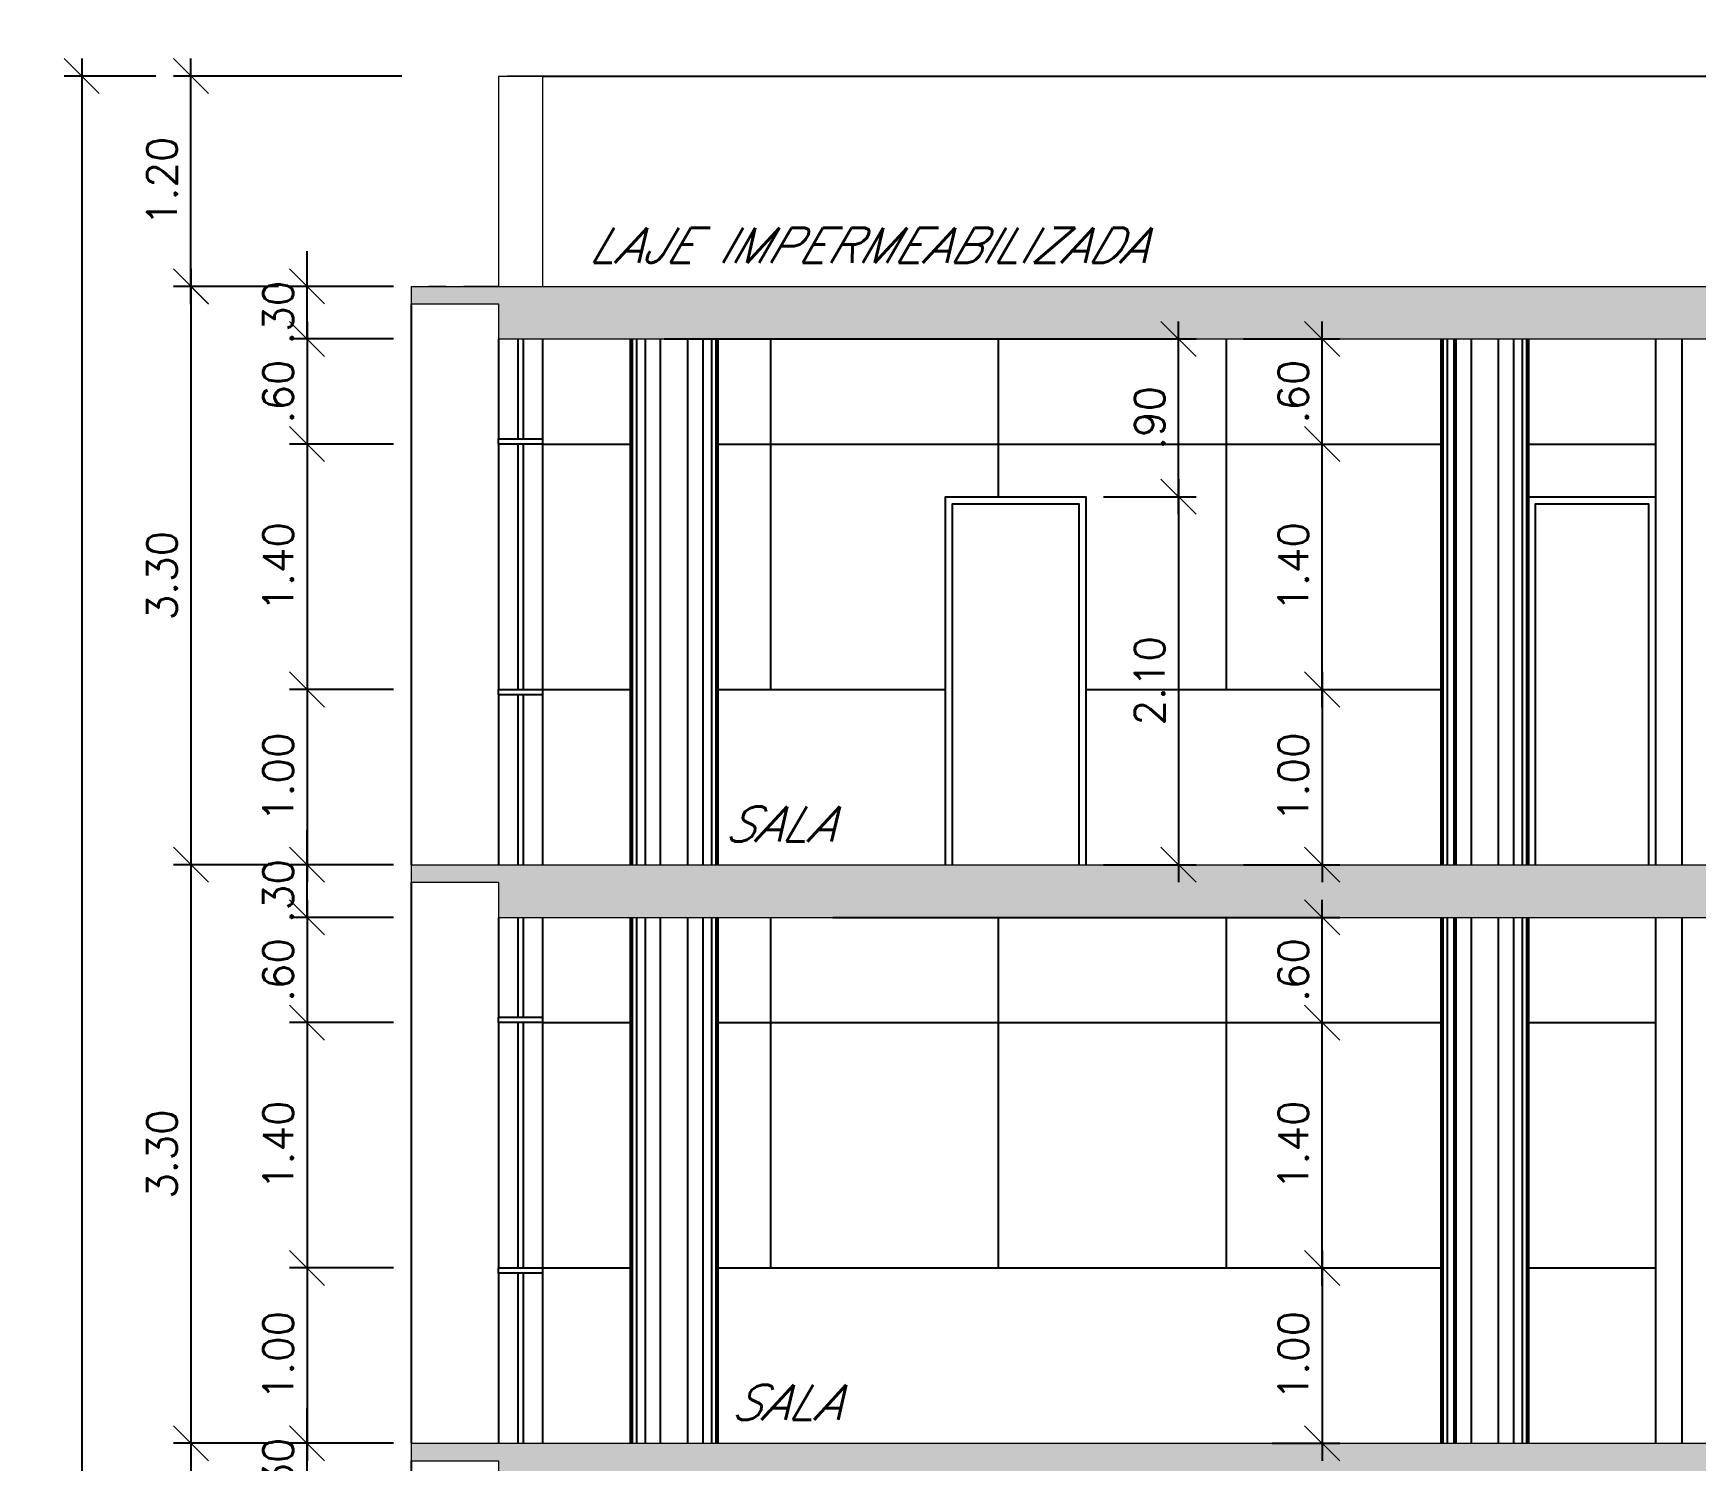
# Model space of a CAD drawing. Header units: millimetres. Extents: x 521 to 1055, y 261 to 520.
# Drawn here: x 857.5 to 866.98, y 480.86 to 489 of the extents above; entities that cross this region are included whole.
import ezdxf

# ---------------------------------------------------------------- set-up
doc = ezdxf.new("R2010")
doc.units = ezdxf.units.MM
doc.linetypes.add('CONTINU', pattern=[0])
doc.linetypes.add('DASHDOT', pattern=[1, 0.5, -0.25, 0, -0.25])
doc.layers.add('0.1', color=8, linetype='Continuous', lineweight=13)
doc.styles.add('ROMANS', font='romans')
doc.styles.get("Standard").update_dxf_attribs({"font": 'romans.shx'})
doc.dimstyles.new('Fares Eng - 50', dxfattribs={"dimscale": 2, "dimtxt": 0.085, "dimasz": 0.1, "dimexe": 0.05, "dimexo": 0.05, "dimgap": 0.04, "dimtad": 1, "dimzin": 4, "dimdsep": 46, "dimtxsty": 'ROMANS', "dimblk1": 'OBLIQUE', "dimblk2": 'OBLIQUE', "dimsah": 1, "dimcen": 0.05, "dimdle": 0.05, "dimclrd": 8, "dimclre": 8, "dimclrt": 8, "dimaunit": 1, "dimadec": 0, "dimazin": 0, "dimtfac": 1, "dimtix": 1, "dimtmove": 2, "dimatfit": 0, "dimldrblk": 'OPEN90', "dimfxl": 1, "dimtolj": 1, "dimtzin": 0, "dimarcsym": 0})
pattern_1 = [(50, (2.50527, -1.5628), (0.273277003, -0.02390863), [0.028575, -0.314325]), (355, (2.50527, -1.5628), (-0.05286424, 0.286584964), [0.02286, -0.25146]), (100.451, (2.52804, -1.56478), (0.22041375, 0.26267503), [0.024285, -0.267135]), (46.1842, (2.50527, -1.4866), (0.40661856, -0.06306349), [0.0428625, -0.4714875]), (96.6356, (2.53915, -1.49184), (0.35610635, 0.37113833), [0.0364275, -0.4007025]), (351.184, (2.50527, -1.4866), (0.3561069, 0.37113768), [0.03429, -0.37719]), (21, (2.54337, -1.50564), (0.22742232, -0.15339828), [0.028575, -0.314325]), (326, (2.54337, -1.50564), (0.09270304, 0.27628195), [0.02286, -0.25146]), (71.4514, (2.56232, -1.51842), (0.320124736, 0.12288429), [0.024285, -0.267135]), (37.5, (2.50527, -1.56279), (0.004632905, 0.126832558), [0, -0.248412, 0, -0.25527, 0, -0.2524125]), (7.5, (2.50527, -1.56279), (0.100229494, 0.150270862), [0, -0.145542, 0, -0.242697, 0, -0.0962025]), (327.5, (2.4203, -1.56279), (0.203385893, -0.008593116), [0, -0.09525, 0, -0.29718, 0, -0.394335]), (317.5, (2.3822, -1.56279), (0.222193772, 0.038139737), [0, -0.123825, 0, -0.197358, 0, -0.280035])]

# ---------------------------------------------------------------- blocks, each defined once
blk = doc.blocks.new('_OBLIQUE')
at = {"color": 0, "linetype": 'ByBlock'}
blk.add_line((-0.5, -0.5), (0.5, 0.5), dxfattribs=at)
blk = doc.blocks.new('*D1903')
at = {"layer": '0.1', "color": 8, "linetype": 'CONTINU', "lineweight": -2, "transparency": 16777216}
for p, q in [((859.0596, 480.9565), (859.0596, 481.1565)), ((859.5523, 480.9565), (858.9596, 480.9565)), ((859.0596, 480.6565), (859.0596, 480.9565)), ((859.5523, 480.6565), (858.9596, 480.6565)), ((859.0596, 480.6565), (859.0596, 480.4565))]:
    blk.add_line(p, q, dxfattribs=at)
at = {"layer": 'DEFPOINTS', "color": 0, "linetype": 'CONTINU', "lineweight": -2, "transparency": 16777216}
for p in [(859.0596, 480.9565), (859.6523, 480.9565), (859.6523, 480.6565)]:
    blk.add_point(p, dxfattribs=at)
at = {"layer": '0.1', "color": 8, "linetype": 'CONTINU', "lineweight": -2, "transparency": 16777216, "xscale": 0.2, "yscale": 0.2, "zscale": 0.2}
for p, rotation in [((859.0596, 480.9565), 270), ((859.0596, 480.6565), 90)]:
    blk.add_blockref('_OBLIQUE', p, dxfattribs=dict(at, rotation=rotation))
at = {"layer": '0.1', "color": 8, "linetype": 'CONTINU', "lineweight": -2, "transparency": 16777216, "insert": (858.8946, 480.8065), "char_height": 0.17, "attachment_point": 5, "rotation": 90, "style": 'ROMANS'}
blk.add_mtext('\\A1;.30', dxfattribs=at)
blk = doc.blocks.new('_Open90')
at = {"color": 0, "linetype": 'ByBlock', "lineweight": -2}
for p, q in [((-0.5, 0.5), (0, 0)), ((0, 0), (-1, 0)), ((0, 0), (-0.5, -0.5))]:
    blk.add_line(p, q, dxfattribs=at)
blk = doc.blocks.new('*D1904')
at = {"layer": '0.1', "color": 8, "linetype": 'CONTINU', "lineweight": -2, "transparency": 16777216}
for p, q in [((859.0596, 484.0565), (859.0596, 483.2565)), ((859.5523, 483.9565), (858.9596, 483.9565)), ((859.5523, 483.3565), (858.9596, 483.3565))]:
    blk.add_line(p, q, dxfattribs=at)
at = {"layer": 'DEFPOINTS', "color": 0, "linetype": 'CONTINU', "lineweight": -2, "transparency": 16777216}
for p in [(859.6523, 483.9565), (859.0596, 483.3565), (859.6523, 483.3565)]:
    blk.add_point(p, dxfattribs=at)
at = {"layer": '0.1', "color": 8, "linetype": 'CONTINU', "lineweight": -2, "transparency": 16777216, "xscale": 0.2, "yscale": 0.2, "zscale": 0.2}
for p, rotation in [((859.0596, 483.9565), 90), ((859.0596, 483.3565), 270)]:
    blk.add_blockref('_OBLIQUE', p, dxfattribs=dict(at, rotation=rotation))
at = {"layer": '0.1', "color": 8, "linetype": 'CONTINU', "lineweight": -2, "transparency": 16777216, "insert": (858.8946, 483.6565), "char_height": 0.17, "attachment_point": 5, "rotation": 90, "style": 'ROMANS'}
blk.add_mtext('\\A1;.60', dxfattribs=at)
blk = doc.blocks.new('*D1905')
at = {"layer": '0.1', "color": 8, "linetype": 'CONTINU', "lineweight": -2, "transparency": 16777216}
for p, q in [((859.0596, 483.4565), (859.0596, 481.8565)), ((859.5523, 483.3565), (858.9596, 483.3565)), ((859.5523, 481.9565), (858.9596, 481.9565))]:
    blk.add_line(p, q, dxfattribs=at)
at = {"layer": 'DEFPOINTS', "color": 0, "linetype": 'CONTINU', "lineweight": -2, "transparency": 16777216}
for p in [(859.6523, 483.3565), (859.0596, 481.9565), (859.6523, 481.9565)]:
    blk.add_point(p, dxfattribs=at)
at = {"layer": '0.1', "color": 8, "linetype": 'CONTINU', "lineweight": -2, "transparency": 16777216, "xscale": 0.2, "yscale": 0.2, "zscale": 0.2}
for p, rotation in [((859.0596, 483.3565), 90), ((859.0596, 481.9565), 270)]:
    blk.add_blockref('_OBLIQUE', p, dxfattribs=dict(at, rotation=rotation))
at = {"layer": '0.1', "color": 8, "linetype": 'CONTINU', "lineweight": -2, "transparency": 16777216, "insert": (858.8946, 482.6565), "char_height": 0.17, "attachment_point": 5, "rotation": 90, "style": 'ROMANS'}
blk.add_mtext('\\A1;1.40', dxfattribs=at)
blk = doc.blocks.new('*D1906')
at = {"layer": '0.1', "color": 8, "linetype": 'CONTINU', "lineweight": -2, "transparency": 16777216}
for p, q in [((859.0596, 482.0565), (859.0596, 480.8565)), ((859.5523, 481.9565), (858.9596, 481.9565)), ((859.5523, 480.9565), (858.9596, 480.9565))]:
    blk.add_line(p, q, dxfattribs=at)
at = {"layer": 'DEFPOINTS', "color": 0, "linetype": 'CONTINU', "lineweight": -2, "transparency": 16777216}
for p in [(859.6523, 481.9565), (859.0596, 480.9565), (859.6523, 480.9565)]:
    blk.add_point(p, dxfattribs=at)
at = {"layer": '0.1', "color": 8, "linetype": 'CONTINU', "lineweight": -2, "transparency": 16777216, "xscale": 0.2, "yscale": 0.2, "zscale": 0.2}
for p, rotation in [((859.0596, 481.9565), 90), ((859.0596, 480.9565), 270)]:
    blk.add_blockref('_OBLIQUE', p, dxfattribs=dict(at, rotation=rotation))
at = {"layer": '0.1', "color": 8, "linetype": 'CONTINU', "lineweight": -2, "transparency": 16777216, "insert": (858.8946, 481.4565), "char_height": 0.17, "attachment_point": 5, "rotation": 90, "style": 'ROMANS'}
blk.add_mtext('\\A1;1.00', dxfattribs=at)
blk = doc.blocks.new('*D1907')
at = {"layer": '0.1', "color": 8, "linetype": 'CONTINU', "lineweight": -2, "transparency": 16777216}
for p, q in [((859.0596, 484.2565), (859.0596, 484.4565)), ((859.5523, 484.2565), (858.9596, 484.2565)), ((859.0596, 483.9565), (859.0596, 484.2565)), ((859.5523, 483.9565), (858.9596, 483.9565)), ((859.0596, 483.9565), (859.0596, 483.7565))]:
    blk.add_line(p, q, dxfattribs=at)
at = {"layer": 'DEFPOINTS', "color": 0, "linetype": 'CONTINU', "lineweight": -2, "transparency": 16777216}
for p in [(859.0596, 484.2565), (859.6523, 484.2565), (859.6523, 483.9565)]:
    blk.add_point(p, dxfattribs=at)
at = {"layer": '0.1', "color": 8, "linetype": 'CONTINU', "lineweight": -2, "transparency": 16777216, "xscale": 0.2, "yscale": 0.2, "zscale": 0.2}
for p, rotation in [((859.0596, 484.2565), 270), ((859.0596, 483.9565), 90)]:
    blk.add_blockref('_OBLIQUE', p, dxfattribs=dict(at, rotation=rotation))
at = {"layer": '0.1', "color": 8, "linetype": 'CONTINU', "lineweight": -2, "transparency": 16777216, "insert": (858.8946, 484.1065), "char_height": 0.17, "attachment_point": 5, "rotation": 90, "style": 'ROMANS'}
blk.add_mtext('\\A1;.30', dxfattribs=at)
blk = doc.blocks.new('*D1908')
at = {"layer": '0.1', "color": 8, "linetype": 'CONTINU', "lineweight": -2, "transparency": 16777216}
for p, q in [((859.0596, 487.3565), (859.0596, 486.5565)), ((859.5523, 487.2565), (858.9596, 487.2565)), ((859.5523, 486.6565), (858.9596, 486.6565))]:
    blk.add_line(p, q, dxfattribs=at)
at = {"layer": 'DEFPOINTS', "color": 0, "linetype": 'CONTINU', "lineweight": -2, "transparency": 16777216}
for p in [(859.6523, 487.2565), (859.0596, 486.6565), (859.6523, 486.6565)]:
    blk.add_point(p, dxfattribs=at)
at = {"layer": '0.1', "color": 8, "linetype": 'CONTINU', "lineweight": -2, "transparency": 16777216, "xscale": 0.2, "yscale": 0.2, "zscale": 0.2}
for p, rotation in [((859.0596, 487.2565), 90), ((859.0596, 486.6565), 270)]:
    blk.add_blockref('_OBLIQUE', p, dxfattribs=dict(at, rotation=rotation))
at = {"layer": '0.1', "color": 8, "linetype": 'CONTINU', "lineweight": -2, "transparency": 16777216, "insert": (858.8946, 486.9565), "char_height": 0.17, "attachment_point": 5, "rotation": 90, "style": 'ROMANS'}
blk.add_mtext('\\A1;.60', dxfattribs=at)
blk = doc.blocks.new('*D1909')
at = {"layer": '0.1', "color": 8, "linetype": 'CONTINU', "lineweight": -2, "transparency": 16777216}
for p, q in [((859.0596, 486.7565), (859.0596, 485.1565)), ((859.5523, 486.6565), (858.9596, 486.6565)), ((859.5523, 485.2565), (858.9596, 485.2565))]:
    blk.add_line(p, q, dxfattribs=at)
at = {"layer": 'DEFPOINTS', "color": 0, "linetype": 'CONTINU', "lineweight": -2, "transparency": 16777216}
for p in [(859.6523, 486.6565), (859.0596, 485.2565), (859.6523, 485.2565)]:
    blk.add_point(p, dxfattribs=at)
at = {"layer": '0.1', "color": 8, "linetype": 'CONTINU', "lineweight": -2, "transparency": 16777216, "xscale": 0.2, "yscale": 0.2, "zscale": 0.2}
for p, rotation in [((859.0596, 486.6565), 90), ((859.0596, 485.2565), 270)]:
    blk.add_blockref('_OBLIQUE', p, dxfattribs=dict(at, rotation=rotation))
at = {"layer": '0.1', "color": 8, "linetype": 'CONTINU', "lineweight": -2, "transparency": 16777216, "insert": (858.8946, 485.9565), "char_height": 0.17, "attachment_point": 5, "rotation": 90, "style": 'ROMANS'}
blk.add_mtext('\\A1;1.40', dxfattribs=at)
blk = doc.blocks.new('*D1910')
at = {"layer": '0.1', "color": 8, "linetype": 'CONTINU', "lineweight": -2, "transparency": 16777216}
for p, q in [((859.0596, 485.3565), (859.0596, 484.1565)), ((859.5523, 485.2565), (858.9596, 485.2565)), ((859.5523, 484.2565), (858.9596, 484.2565))]:
    blk.add_line(p, q, dxfattribs=at)
at = {"layer": 'DEFPOINTS', "color": 0, "linetype": 'CONTINU', "lineweight": -2, "transparency": 16777216}
for p in [(859.6523, 485.2565), (859.0596, 484.2565), (859.6523, 484.2565)]:
    blk.add_point(p, dxfattribs=at)
at = {"layer": '0.1', "color": 8, "linetype": 'CONTINU', "lineweight": -2, "transparency": 16777216, "xscale": 0.2, "yscale": 0.2, "zscale": 0.2}
for p, rotation in [((859.0596, 485.2565), 90), ((859.0596, 484.2565), 270)]:
    blk.add_blockref('_OBLIQUE', p, dxfattribs=dict(at, rotation=rotation))
at = {"layer": '0.1', "color": 8, "linetype": 'CONTINU', "lineweight": -2, "transparency": 16777216, "insert": (858.8946, 484.7565), "char_height": 0.17, "attachment_point": 5, "rotation": 90, "style": 'ROMANS'}
blk.add_mtext('\\A1;1.00', dxfattribs=at)
blk = doc.blocks.new('*D1911')
at = {"layer": '0.1', "color": 8, "linetype": 'CONTINU', "lineweight": -2, "transparency": 16777216}
for p, q in [((859.0596, 487.5565), (859.0596, 487.7565)), ((859.5523, 487.5565), (858.9596, 487.5565)), ((859.0596, 487.2565), (859.0596, 487.5565)), ((859.5523, 487.2565), (858.9596, 487.2565)), ((859.0596, 487.2565), (859.0596, 487.0565))]:
    blk.add_line(p, q, dxfattribs=at)
at = {"layer": 'DEFPOINTS', "color": 0, "linetype": 'CONTINU', "lineweight": -2, "transparency": 16777216}
for p in [(859.0596, 487.5565), (859.6523, 487.5565), (859.6523, 487.2565)]:
    blk.add_point(p, dxfattribs=at)
at = {"layer": '0.1', "color": 8, "linetype": 'CONTINU', "lineweight": -2, "transparency": 16777216, "xscale": 0.2, "yscale": 0.2, "zscale": 0.2}
for p, rotation in [((859.0596, 487.5565), 270), ((859.0596, 487.2565), 90)]:
    blk.add_blockref('_OBLIQUE', p, dxfattribs=dict(at, rotation=rotation))
at = {"layer": '0.1', "color": 8, "linetype": 'CONTINU', "lineweight": -2, "transparency": 16777216, "insert": (858.8946, 487.4065), "char_height": 0.17, "attachment_point": 5, "rotation": 90, "style": 'ROMANS'}
blk.add_mtext('\\A1;.30', dxfattribs=at)
blk = doc.blocks.new('*D1912')
at = {"layer": '0.1', "color": 8, "linetype": 'CONTINU', "lineweight": -2, "transparency": 16777216}
for p, q in [((858.3967, 487.4557), (858.3967, 488.8565)), ((859.5996, 488.7565), (858.2967, 488.7565)), ((858.897, 487.5557), (858.2967, 487.5557))]:
    blk.add_line(p, q, dxfattribs=at)
at = {"layer": 'DEFPOINTS', "color": 0, "linetype": 'CONTINU', "lineweight": -2, "transparency": 16777216}
for p in [(858.3967, 488.7565), (859.6996, 488.7565), (858.997, 487.5557)]:
    blk.add_point(p, dxfattribs=at)
at = {"layer": '0.1', "color": 8, "linetype": 'CONTINU', "lineweight": -2, "transparency": 16777216, "xscale": 0.2, "yscale": 0.2, "zscale": 0.2}
for p, rotation in [((858.3967, 488.7565), 90), ((858.3967, 487.5557), 270)]:
    blk.add_blockref('_OBLIQUE', p, dxfattribs=dict(at, rotation=rotation))
at = {"layer": '0.1', "color": 8, "linetype": 'CONTINU', "lineweight": -2, "transparency": 16777216, "insert": (858.2317, 488.1561), "char_height": 0.17, "attachment_point": 5, "rotation": 90, "style": 'ROMANS'}
blk.add_mtext('\\A1;1.20', dxfattribs=at)
blk = doc.blocks.new('*D1918')
at = {"layer": '0.1', "color": 8, "linetype": 'CONTINU', "lineweight": -2, "transparency": 16777216}
for p, q in [((858.3967, 481.0565), (858.3967, 477.5565)), ((858.8596, 480.9565), (858.2967, 480.9565)), ((858.8596, 477.6565), (858.2967, 477.6565))]:
    blk.add_line(p, q, dxfattribs=at)
at = {"layer": 'DEFPOINTS', "color": 0, "linetype": 'CONTINU', "lineweight": -2, "transparency": 16777216}
for p in [(858.9596, 480.9565), (858.3967, 477.6565), (858.9596, 477.6565)]:
    blk.add_point(p, dxfattribs=at)
at = {"layer": '0.1', "color": 8, "linetype": 'CONTINU', "lineweight": -2, "transparency": 16777216, "xscale": 0.2, "yscale": 0.2, "zscale": 0.2}
for p, rotation in [((858.3967, 480.9565), 90), ((858.3967, 477.6565), 270)]:
    blk.add_blockref('_OBLIQUE', p, dxfattribs=dict(at, rotation=rotation))
at = {"layer": '0.1', "color": 8, "linetype": 'CONTINU', "lineweight": -2, "transparency": 16777216, "insert": (858.2317, 479.3065), "char_height": 0.17, "attachment_point": 5, "rotation": 90, "style": 'ROMANS'}
blk.add_mtext('\\A1;3.30', dxfattribs=at)
blk = doc.blocks.new('*D1919')
at = {"layer": '0.1', "color": 8, "linetype": 'CONTINU', "lineweight": -2, "transparency": 16777216}
for p, q in [((858.3967, 484.3565), (858.3967, 480.8565)), ((858.8596, 484.2565), (858.2967, 484.2565)), ((858.8596, 480.9565), (858.2967, 480.9565))]:
    blk.add_line(p, q, dxfattribs=at)
at = {"layer": 'DEFPOINTS', "color": 0, "linetype": 'CONTINU', "lineweight": -2, "transparency": 16777216}
for p in [(858.9596, 484.2565), (858.3967, 480.9565), (858.9596, 480.9565)]:
    blk.add_point(p, dxfattribs=at)
at = {"layer": '0.1', "color": 8, "linetype": 'CONTINU', "lineweight": -2, "transparency": 16777216, "xscale": 0.2, "yscale": 0.2, "zscale": 0.2}
for p, rotation in [((858.3967, 484.2565), 90), ((858.3967, 480.9565), 270)]:
    blk.add_blockref('_OBLIQUE', p, dxfattribs=dict(at, rotation=rotation))
at = {"layer": '0.1', "color": 8, "linetype": 'CONTINU', "lineweight": -2, "transparency": 16777216, "insert": (858.2317, 482.6065), "char_height": 0.17, "attachment_point": 5, "rotation": 90, "style": 'ROMANS'}
blk.add_mtext('\\A1;3.30', dxfattribs=at)
blk = doc.blocks.new('*D1920')
at = {"layer": '0.1', "color": 8, "linetype": 'CONTINU', "lineweight": -2, "transparency": 16777216}
for p, q in [((858.3967, 487.6565), (858.3967, 484.1565)), ((858.8596, 487.5565), (858.2967, 487.5565)), ((858.8596, 484.2565), (858.2967, 484.2565))]:
    blk.add_line(p, q, dxfattribs=at)
at = {"layer": 'DEFPOINTS', "color": 0, "linetype": 'CONTINU', "lineweight": -2, "transparency": 16777216}
for p in [(858.9596, 487.5565), (858.3967, 484.2565), (858.9596, 484.2565)]:
    blk.add_point(p, dxfattribs=at)
at = {"layer": '0.1', "color": 8, "linetype": 'CONTINU', "lineweight": -2, "transparency": 16777216, "xscale": 0.2, "yscale": 0.2, "zscale": 0.2}
for p, rotation in [((858.3967, 487.5565), 90), ((858.3967, 484.2565), 270)]:
    blk.add_blockref('_OBLIQUE', p, dxfattribs=dict(at, rotation=rotation))
at = {"layer": '0.1', "color": 8, "linetype": 'CONTINU', "lineweight": -2, "transparency": 16777216, "insert": (858.2317, 485.9065), "char_height": 0.17, "attachment_point": 5, "rotation": 90, "style": 'ROMANS'}
blk.add_mtext('\\A1;3.30', dxfattribs=at)
blk = doc.blocks.new('*D1921')
at = {"layer": '0.1', "color": 8, "linetype": 'CONTINU', "lineweight": -2, "transparency": 16777216}
for p, q in [((857.7738, 488.8565), (857.7738, 461.0565)), ((858.1967, 488.7565), (857.6738, 488.7565)), ((858.1967, 461.1565), (857.6738, 461.1565))]:
    blk.add_line(p, q, dxfattribs=at)
at = {"layer": 'DEFPOINTS', "color": 0, "linetype": 'CONTINU', "lineweight": -2, "transparency": 16777216}
for p in [(858.2967, 488.7565), (857.7738, 461.1565), (858.2967, 461.1565)]:
    blk.add_point(p, dxfattribs=at)
at = {"layer": '0.1', "color": 8, "linetype": 'CONTINU', "lineweight": -2, "transparency": 16777216, "xscale": 0.2, "yscale": 0.2, "zscale": 0.2}
for p, rotation in [((857.7738, 488.7565), 90), ((857.7738, 461.1565), 270)]:
    blk.add_blockref('_OBLIQUE', p, dxfattribs=dict(at, rotation=rotation))
at = {"layer": '0.1', "color": 8, "linetype": 'CONTINU', "lineweight": -2, "transparency": 16777216, "insert": (857.6088, 474.9565), "char_height": 0.17, "attachment_point": 5, "rotation": 90, "style": 'ROMANS'}
blk.add_mtext('\\A1;27.60', dxfattribs=at)
blk = doc.blocks.new('*D1958')
at = {"layer": '0.1', "color": 8, "linetype": 'CONTINU', "lineweight": -2, "transparency": 16777216}
for p, q in [((864.8502, 482.0565), (864.8502, 480.8565)), ((864.5648, 481.9565), (864.9502, 481.9565)), ((864.5648, 480.9565), (864.9502, 480.9565))]:
    blk.add_line(p, q, dxfattribs=at)
at = {"layer": 'DEFPOINTS', "color": 0, "linetype": 'CONTINU', "lineweight": -2, "transparency": 16777216}
for p in [(864.4648, 481.9565), (864.4648, 480.9565), (864.8502, 480.9565)]:
    blk.add_point(p, dxfattribs=at)
at = {"layer": '0.1', "color": 8, "linetype": 'CONTINU', "lineweight": -2, "transparency": 16777216, "xscale": 0.2, "yscale": 0.2, "zscale": 0.2}
for p, rotation in [((864.8502, 481.9565), 90), ((864.8502, 480.9565), 270)]:
    blk.add_blockref('_OBLIQUE', p, dxfattribs=dict(at, rotation=rotation))
at = {"layer": '0.1', "color": 8, "linetype": 'CONTINU', "lineweight": -2, "transparency": 16777216, "insert": (864.6852, 481.4565), "char_height": 0.17, "attachment_point": 5, "rotation": 90, "style": 'ROMANS'}
blk.add_mtext('\\A1;1.00', dxfattribs=at)
blk = doc.blocks.new('*D1959')
at = {"layer": '0.1', "color": 8, "linetype": 'CONTINU', "lineweight": -2, "transparency": 16777216}
for p, q in [((864.8502, 481.8565), (864.8502, 483.4565)), ((862.0595, 483.3565), (864.9502, 483.3565)), ((864.5648, 481.9565), (864.9502, 481.9565))]:
    blk.add_line(p, q, dxfattribs=at)
at = {"layer": 'DEFPOINTS', "color": 0, "linetype": 'CONTINU', "lineweight": -2, "transparency": 16777216}
for p in [(861.9595, 483.3565), (864.8502, 483.3565), (864.4648, 481.9565)]:
    blk.add_point(p, dxfattribs=at)
at = {"layer": '0.1', "color": 8, "linetype": 'CONTINU', "lineweight": -2, "transparency": 16777216, "xscale": 0.2, "yscale": 0.2, "zscale": 0.2}
for p, rotation in [((864.8502, 483.3565), 90), ((864.8502, 481.9565), 270)]:
    blk.add_blockref('_OBLIQUE', p, dxfattribs=dict(at, rotation=rotation))
at = {"layer": '0.1', "color": 8, "linetype": 'CONTINU', "lineweight": -2, "transparency": 16777216, "insert": (864.6852, 482.6565), "char_height": 0.17, "attachment_point": 5, "rotation": 90, "style": 'ROMANS'}
blk.add_mtext('\\A1;1.40', dxfattribs=at)
blk = doc.blocks.new('*D1960')
at = {"layer": '0.1', "color": 8, "linetype": 'CONTINU', "lineweight": -2, "transparency": 16777216}
for p, q in [((864.8502, 483.2565), (864.8502, 484.0565)), ((862.0595, 483.9565), (864.9502, 483.9565)), ((864.5648, 483.3565), (864.9502, 483.3565))]:
    blk.add_line(p, q, dxfattribs=at)
at = {"layer": 'DEFPOINTS', "color": 0, "linetype": 'CONTINU', "lineweight": -2, "transparency": 16777216}
for p in [(861.9595, 483.9565), (864.8502, 483.9565), (864.4648, 483.3565)]:
    blk.add_point(p, dxfattribs=at)
at = {"layer": '0.1', "color": 8, "linetype": 'CONTINU', "lineweight": -2, "transparency": 16777216, "xscale": 0.2, "yscale": 0.2, "zscale": 0.2}
for p, rotation in [((864.8502, 483.9565), 90), ((864.8502, 483.3565), 270)]:
    blk.add_blockref('_OBLIQUE', p, dxfattribs=dict(at, rotation=rotation))
at = {"layer": '0.1', "color": 8, "linetype": 'CONTINU', "lineweight": -2, "transparency": 16777216, "insert": (864.6852, 483.6565), "char_height": 0.17, "attachment_point": 5, "rotation": 90, "style": 'ROMANS'}
blk.add_mtext('\\A1;.60', dxfattribs=at)
blk = doc.blocks.new('*D1961')
at = {"layer": '0.1', "color": 8, "linetype": 'CONTINU', "lineweight": -2, "transparency": 16777216}
for p, q in [((864.0307, 486.4565), (864.0307, 484.1565)), ((863.6023, 486.3565), (864.1307, 486.3565)), ((863.6023, 484.2565), (864.1307, 484.2565))]:
    blk.add_line(p, q, dxfattribs=at)
at = {"layer": 'DEFPOINTS', "color": 0, "linetype": 'CONTINU', "lineweight": -2, "transparency": 16777216}
for p in [(863.5023, 486.3565), (863.5023, 484.2565), (864.0307, 484.2565)]:
    blk.add_point(p, dxfattribs=at)
at = {"layer": '0.1', "color": 8, "linetype": 'CONTINU', "lineweight": -2, "transparency": 16777216, "xscale": 0.2, "yscale": 0.2, "zscale": 0.2}
for p, rotation in [((864.0307, 486.3565), 90), ((864.0307, 484.2565), 270)]:
    blk.add_blockref('_OBLIQUE', p, dxfattribs=dict(at, rotation=rotation))
at = {"layer": '0.1', "color": 8, "linetype": 'CONTINU', "lineweight": -2, "transparency": 16777216, "insert": (863.8657, 485.3065), "char_height": 0.17, "attachment_point": 5, "rotation": 90, "style": 'ROMANS'}
blk.add_mtext('\\A1;2.10', dxfattribs=at)
blk = doc.blocks.new('*D1962')
at = {"layer": '0.1', "color": 8, "linetype": 'CONTINU', "lineweight": -2, "transparency": 16777216}
for p, q in [((864.0307, 486.2565), (864.0307, 487.3565)), ((861.097, 487.2565), (864.1307, 487.2565)), ((863.6023, 486.3565), (864.1307, 486.3565))]:
    blk.add_line(p, q, dxfattribs=at)
at = {"layer": 'DEFPOINTS', "color": 0, "linetype": 'CONTINU', "lineweight": -2, "transparency": 16777216}
for p in [(860.997, 487.2565), (864.0307, 487.2565), (863.5023, 486.3565)]:
    blk.add_point(p, dxfattribs=at)
at = {"layer": '0.1', "color": 8, "linetype": 'CONTINU', "lineweight": -2, "transparency": 16777216, "xscale": 0.2, "yscale": 0.2, "zscale": 0.2}
for p, rotation in [((864.0307, 487.2565), 90), ((864.0307, 486.3565), 270)]:
    blk.add_blockref('_OBLIQUE', p, dxfattribs=dict(at, rotation=rotation))
at = {"layer": '0.1', "color": 8, "linetype": 'CONTINU', "lineweight": -2, "transparency": 16777216, "insert": (863.8657, 486.8065), "char_height": 0.17, "attachment_point": 5, "rotation": 90, "style": 'ROMANS'}
blk.add_mtext('\\A1;.90', dxfattribs=at)
blk = doc.blocks.new('*D1963')
at = {"layer": '0.1', "color": 8, "linetype": 'CONTINU', "lineweight": -2, "transparency": 16777216}
for p, q in [((864.8502, 485.3565), (864.8502, 484.1565)), ((864.4023, 485.2565), (864.9502, 485.2565)), ((864.4023, 484.2565), (864.9502, 484.2565))]:
    blk.add_line(p, q, dxfattribs=at)
at = {"layer": 'DEFPOINTS', "color": 0, "linetype": 'CONTINU', "lineweight": -2, "transparency": 16777216}
for p in [(864.3023, 485.2565), (864.3023, 484.2565), (864.8502, 484.2565)]:
    blk.add_point(p, dxfattribs=at)
at = {"layer": '0.1', "color": 8, "linetype": 'CONTINU', "lineweight": -2, "transparency": 16777216, "xscale": 0.2, "yscale": 0.2, "zscale": 0.2}
for p, rotation in [((864.8502, 485.2565), 90), ((864.8502, 484.2565), 270)]:
    blk.add_blockref('_OBLIQUE', p, dxfattribs=dict(at, rotation=rotation))
at = {"layer": '0.1', "color": 8, "linetype": 'CONTINU', "lineweight": -2, "transparency": 16777216, "insert": (864.6852, 484.7565), "char_height": 0.17, "attachment_point": 5, "rotation": 90, "style": 'ROMANS'}
blk.add_mtext('\\A1;1.00', dxfattribs=at)
blk = doc.blocks.new('*D1964')
at = {"layer": '0.1', "color": 8, "linetype": 'CONTINU', "lineweight": -2, "transparency": 16777216}
for p, q in [((864.8502, 485.1565), (864.8502, 486.7565)), ((864.4023, 486.6565), (864.9502, 486.6565)), ((864.4023, 485.2565), (864.9502, 485.2565))]:
    blk.add_line(p, q, dxfattribs=at)
at = {"layer": 'DEFPOINTS', "color": 0, "linetype": 'CONTINU', "lineweight": -2, "transparency": 16777216}
for p in [(864.3023, 486.6565), (864.8502, 486.6565), (864.3023, 485.2565)]:
    blk.add_point(p, dxfattribs=at)
at = {"layer": '0.1', "color": 8, "linetype": 'CONTINU', "lineweight": -2, "transparency": 16777216, "xscale": 0.2, "yscale": 0.2, "zscale": 0.2}
for p, rotation in [((864.8502, 486.6565), 90), ((864.8502, 485.2565), 270)]:
    blk.add_blockref('_OBLIQUE', p, dxfattribs=dict(at, rotation=rotation))
at = {"layer": '0.1', "color": 8, "linetype": 'CONTINU', "lineweight": -2, "transparency": 16777216, "insert": (864.6852, 485.9565), "char_height": 0.17, "attachment_point": 5, "rotation": 90, "style": 'ROMANS'}
blk.add_mtext('\\A1;1.40', dxfattribs=at)
blk = doc.blocks.new('*D1965')
at = {"layer": '0.1', "color": 8, "linetype": 'CONTINU', "lineweight": -2, "transparency": 16777216}
for p, q in [((864.8502, 486.5565), (864.8502, 487.3565)), ((864.4023, 487.2565), (864.9502, 487.2565)), ((864.4023, 486.6565), (864.9502, 486.6565))]:
    blk.add_line(p, q, dxfattribs=at)
at = {"layer": 'DEFPOINTS', "color": 0, "linetype": 'CONTINU', "lineweight": -2, "transparency": 16777216}
for p in [(864.3023, 487.2565), (864.8502, 487.2565), (864.3023, 486.6565)]:
    blk.add_point(p, dxfattribs=at)
at = {"layer": '0.1', "color": 8, "linetype": 'CONTINU', "lineweight": -2, "transparency": 16777216, "xscale": 0.2, "yscale": 0.2, "zscale": 0.2}
for p, rotation in [((864.8502, 487.2565), 90), ((864.8502, 486.6565), 270)]:
    blk.add_blockref('_OBLIQUE', p, dxfattribs=dict(at, rotation=rotation))
at = {"layer": '0.1', "color": 8, "linetype": 'CONTINU', "lineweight": -2, "transparency": 16777216, "insert": (864.6852, 486.9565), "char_height": 0.17, "attachment_point": 5, "rotation": 90, "style": 'ROMANS'}
blk.add_mtext('\\A1;.60', dxfattribs=at)

msp = doc.modelspace()

# ---------------------------------------------------------------- hatches: boundary and pattern name
at = {"layer": '0.1', "linetype": 'CONTINU', "lineweight": -2}
h = msp.add_hatch(dxfattribs=at)
h.set_pattern_fill('AR-CONC', color=8, scale=0.0015, style=0)
h.set_pattern_definition(pattern_1)
h.paths.add_polyline_path([(859.65229, 487.55646), (859.65229, 487.45646), (860.15229, 487.45646), (860.15229, 487.25646), (876.15229, 487.25646), (876.15229, 487.45646), (876.65229, 487.45646), (876.65229, 487.55646)])
h = msp.add_hatch(dxfattribs=at)
h.set_pattern_fill('AR-CONC', color=8, scale=0.0015, style=0)
h.set_pattern_definition(pattern_1)
h.paths.add_polyline_path([(859.65229, 484.25646), (859.65229, 484.15646), (860.15229, 484.15646), (860.15229, 483.95646), (876.15229, 483.95646), (876.15229, 484.15646), (876.65229, 484.15646), (876.65229, 484.25646)])
h = msp.add_hatch(dxfattribs=at)
h.set_pattern_fill('AR-CONC', color=8, scale=0.0015, style=0)
h.set_pattern_definition(pattern_1)
h.paths.add_polyline_path([(859.65229, 480.95646), (859.65229, 480.85646), (860.15229, 480.85646), (860.15229, 480.65646), (876.15229, 480.65646), (876.15229, 480.85646), (876.65229, 480.85646), (876.65229, 480.95646)])

# ---------------------------------------------------------------- linework, layer by layer
at = {"layer": '0.1', "color": 7}
for p, q in [((860.15229, 488.75646), (860.15229, 487.55646)), ((860.15229, 488.75646), (860.40229, 488.75646)), ((860.40229, 488.75646), (860.40229, 487.55646)), ((859.65229, 487.55646), (876.65229, 487.55646)), ((859.65229, 487.55646), (859.65229, 487.45646)), ((859.65229, 487.45646), (860.15229, 487.45646)), ((860.15229, 487.45646), (860.15229, 487.25646)), ((860.15229, 487.25646), (876.15229, 487.25646)), ((859.65229, 484.25646), (876.65229, 484.25646)), ((859.65229, 484.25646), (859.65229, 484.15646)), ((859.65229, 484.15646), (860.15229, 484.15646)), ((860.15229, 484.15646), (860.15229, 483.95646)), ((860.15229, 483.95646), (876.15229, 483.95646)), ((859.65229, 480.95646), (876.65229, 480.95646)), ((859.65229, 480.95646), (859.65229, 480.85646)), ((859.65229, 480.85646), (860.15229, 480.85646)), ((860.15229, 480.85646), (860.15229, 480.65646))]:
    msp.add_line(p, q, dxfattribs=at)
at = {"layer": '0.1', "color": 8, "linetype": 'CONTINU', "lineweight": -2}
for p, q in [((860.40229, 488.75646), (875.90229, 488.75646)), ((859.65229, 487.45646), (859.65229, 484.25646)), ((860.15229, 487.25646), (860.15229, 486.68646)), ((860.26229, 487.25646), (860.26229, 486.68646)), ((860.29229, 487.25646), (860.29229, 486.68646)), ((860.40229, 487.25646), (860.40229, 486.68646)), ((860.90229, 487.25646), (860.90229, 484.25646)), ((860.91353, 487.25646), (860.91353, 484.25646)), ((860.93788, 487.25646), (860.93788, 484.25646)), ((860.98845, 487.25646), (860.98845, 484.25646)), ((861.07462, 487.25646), (861.07462, 484.25646)), ((861.22997, 487.25646), (861.22997, 484.25646)), ((861.31613, 487.25646), (861.31613, 484.25646)), ((861.3667, 487.25646), (861.3667, 484.25646)), ((861.39105, 487.25646), (861.39105, 484.25646)), ((861.40229, 487.25646), (861.40229, 484.25646)), ((861.70229, 487.25646), (861.70229, 485.25646)), ((863.00229, 487.25646), (863.00229, 486.35646)), ((864.30229, 487.25646), (864.30229, 485.25646)), ((865.52729, 487.25646), (865.52729, 484.25646)), ((865.53853, 487.25646), (865.53853, 484.25646)), ((865.56288, 487.25646), (865.56288, 484.25646)), ((865.60229, 487.25646), (865.60229, 484.25646)), ((865.61345, 487.25646), (865.61345, 484.25646)), ((865.69962, 487.25646), (865.69962, 484.25646)), ((865.85497, 487.25646), (865.85497, 484.25646)), ((865.94113, 487.25646), (865.94113, 484.25646)), ((865.9917, 487.25646), (865.9917, 484.25646)), ((866.01605, 487.25646), (866.01605, 484.25646)), ((866.02729, 487.25646), (866.02729, 484.25646)), ((866.75229, 487.25646), (866.75229, 484.25646)), ((866.90229, 487.25646), (866.90229, 484.25646)), ((860.15229, 486.65646), (860.15229, 485.25646)), ((860.26229, 486.65646), (860.26229, 485.25646)), ((860.29229, 486.65646), (860.29229, 485.25646)), ((860.40229, 486.65646), (860.40229, 485.25646)), ((860.40229, 486.65646), (860.90229, 486.65646)), ((861.40229, 486.65646), (865.52729, 486.65646)), ((866.02729, 486.65646), (866.75229, 486.65646)), ((860.15229, 485.22646), (860.15229, 484.25646)), ((860.26229, 485.22646), (860.26229, 484.25646)), ((860.29229, 485.22646), (860.29229, 484.25646)), ((860.40229, 485.25646), (860.90229, 485.25646)), ((860.40229, 485.22646), (860.40229, 484.25646)), ((861.40229, 485.25646), (862.70229, 485.25646)), ((863.50229, 485.25646), (865.52729, 485.25646)), ((859.65229, 484.15646), (859.65229, 480.95646)), ((860.15229, 483.95646), (860.15229, 483.38646)), ((860.26229, 483.95646), (860.26229, 483.38646)), ((860.29229, 483.95646), (860.29229, 483.38646)), ((860.40229, 483.95646), (860.40229, 483.38646)), ((860.90229, 483.95646), (860.90229, 480.95646)), ((860.91353, 483.95646), (860.91353, 480.95646)), ((860.93788, 483.95646), (860.93788, 480.95646)), ((860.98845, 483.95646), (860.98845, 480.95646)), ((861.07462, 483.95646), (861.07462, 480.95646)), ((861.22997, 483.95646), (861.22997, 480.95646)), ((861.31613, 483.95646), (861.31613, 480.95646)), ((861.3667, 483.95646), (861.3667, 480.95646)), ((861.39105, 483.95646), (861.39105, 480.95646)), ((861.40229, 483.95646), (861.40229, 480.95646)), ((861.70229, 483.95646), (861.70229, 481.95646)), ((863.00229, 483.95646), (863.00229, 481.95646)), ((864.30229, 483.95646), (864.30229, 481.95646)), ((865.52729, 483.95646), (865.52729, 480.95646)), ((865.53853, 483.95646), (865.53853, 480.95646)), ((865.56288, 483.95646), (865.56288, 480.95646)), ((865.60229, 483.95646), (865.60229, 481.95646)), ((865.60229, 483.95646), (865.60229, 480.95646)), ((865.61345, 483.95646), (865.61345, 480.95646)), ((865.69962, 483.95646), (865.69962, 480.95646)), ((865.85497, 483.95646), (865.85497, 480.95646)), ((865.94113, 483.95646), (865.94113, 480.95646)), ((865.9917, 483.95646), (865.9917, 480.95646)), ((866.01605, 483.95646), (866.01605, 480.95646)), ((866.02729, 483.95646), (866.02729, 480.95646)), ((866.75229, 483.95646), (866.75229, 480.95646)), ((866.90229, 483.95646), (866.90229, 480.95646)), ((860.15229, 483.35646), (860.15229, 481.95646)), ((860.26229, 483.35646), (860.26229, 481.95646)), ((860.29229, 483.35646), (860.29229, 481.95646)), ((860.40229, 483.35646), (860.40229, 481.95646)), ((860.40229, 483.35646), (860.90229, 483.35646)), ((861.40229, 483.35646), (865.52729, 483.35646)), ((866.02729, 483.35646), (866.75229, 483.35646)), ((860.15229, 481.92646), (860.15229, 480.95646)), ((860.26229, 481.92646), (860.26229, 480.95646)), ((860.29229, 481.92646), (860.29229, 480.95646)), ((860.40229, 481.95646), (860.90229, 481.95646)), ((860.40229, 481.92646), (860.40229, 480.95646)), ((861.40229, 481.95646), (865.52729, 481.95646)), ((866.02729, 481.95646), (866.75229, 481.95646)), ((859.65229, 480.85646), (859.65229, 477.65646))]:
    msp.add_line(p, q, dxfattribs=at)
at = {"layer": '0.1', "color": 8, "linetype": 'DASHDOT', "ltscale": 0.4}
msp.add_lwpolyline([(882.90229, 493.15646), (882.90229, 493.15646), (879.90229, 493.15646), (879.90229, 494.75646), (878.37229, 494.75646), (878.37229, 493.15646), (874.50282, 493.15646), (874.50282, 490.40646), (869.40282, 490.40646), (869.40282, 488.75646), (860.15229, 488.75646), (860.15229, 487.55646), (859.65229, 487.55646), (859.65229, 487.45646), (860.15229, 487.45646), (860.15229, 487.25646)], dxfattribs=at)
at = {"layer": '0.1', "color": 8, "linetype": 'CONTINU', "lineweight": -2}
for points in [[(860.15229, 486.68646), (860.40229, 486.68646), (860.40229, 486.65646), (860.15229, 486.65646)], [(860.15229, 485.25646), (860.40229, 485.25646), (860.40229, 485.22646), (860.15229, 485.22646)], [(860.15229, 483.38646), (860.40229, 483.38646), (860.40229, 483.35646), (860.15229, 483.35646)], [(860.15229, 481.95646), (860.40229, 481.95646), (860.40229, 481.92646), (860.15229, 481.92646)]]:
    msp.add_lwpolyline(points, close=True, dxfattribs=at)
for points in [[(862.70229, 484.25646), (862.70229, 486.35646), (863.50229, 486.35646), (863.50229, 484.25646)], [(866.02729, 484.25646), (866.02729, 486.35646), (866.75229, 486.35646), (866.75229, 484.25646)], [(862.74229, 484.25646), (862.74229, 486.31646), (863.46229, 486.31646), (863.46229, 484.25646)], [(866.06729, 484.25646), (866.06729, 486.31646), (866.71229, 486.31646), (866.71229, 484.25646)]]:
    msp.add_lwpolyline(points, dxfattribs=at)

# ---------------------------------------------------------------- texts
at = {"layer": '0.1', "color": 8, "oblique": 30}
for s, p in [('LAJE IMPERMEABILIZADA', (860.66092, 487.69087)), ('SALA', (861.43447, 484.38917)), ('SALA', (861.47142, 481.08917))]:
    msp.add_text(s, height=0.2, dxfattribs=at).set_placement(p)

# ---------------------------------------------------------------- dimensions: what is measured, and where the dimension line sits
at = {"layer": '0.1', "color": 8, "linetype": 'CONTINU', "lineweight": -2}
for base, p1, p2, picture, middle in [((857.77379, 461.15646), (858.29672, 488.75646), (858.29672, 461.15646), '*D1921', (857.60879, 474.95646)), ((858.39672, 488.75646), (858.99702, 487.55572), (859.6996, 488.75646), '*D1912', (858.23172, 488.15609)), ((859.05955, 487.55646), (859.65229, 487.25646), (859.65229, 487.55646), '*D1911', (858.89455, 487.40646)), ((858.39672, 484.25646), (858.95955, 487.55646), (858.95955, 484.25646), '*D1920', (858.23172, 485.90646)), ((859.05955, 486.65646), (859.65229, 487.25646), (859.65229, 486.65646), '*D1908', (858.89455, 486.95646)), ((864.03071, 487.25646), (863.50229, 486.35646), (860.99703, 487.25646), '*D1962', (863.86571, 486.80646)), ((864.85025, 487.25646), (864.30229, 486.65646), (864.30229, 487.25646), '*D1965', (864.68525, 486.95646)), ((859.05955, 485.25646), (859.65229, 486.65646), (859.65229, 485.25646), '*D1909', (858.89455, 485.95646)), ((864.85025, 486.65646), (864.30229, 485.25646), (864.30229, 486.65646), '*D1964', (864.68525, 485.95646)), ((864.03071, 484.25646), (863.50229, 486.35646), (863.50229, 484.25646), '*D1961', (863.86571, 485.30646)), ((859.05955, 484.25646), (859.65229, 485.25646), (859.65229, 484.25646), '*D1910', (858.89455, 484.75646)), ((864.85025, 484.25646), (864.30229, 485.25646), (864.30229, 484.25646), '*D1963', (864.68525, 484.75646)), ((859.05955, 484.25646), (859.65229, 483.95646), (859.65229, 484.25646), '*D1907', (858.89455, 484.10646)), ((858.39672, 480.95646), (858.95955, 484.25646), (858.95955, 480.95646), '*D1919', (858.23172, 482.60646)), ((859.05955, 483.35646), (859.65229, 483.95646), (859.65229, 483.35646), '*D1904', (858.89455, 483.65646)), ((864.85025, 483.95646), (864.46476, 483.35646), (861.95949, 483.95646), '*D1960', (864.68525, 483.65646)), ((859.05955, 481.95646), (859.65229, 483.35646), (859.65229, 481.95646), '*D1905', (858.89455, 482.65646)), ((864.85025, 483.35646), (864.46476, 481.95646), (861.95949, 483.35646), '*D1959', (864.68525, 482.65646)), ((859.05955, 480.95646), (859.65229, 481.95646), (859.65229, 480.95646), '*D1906', (858.89455, 481.45646)), ((864.85025, 480.95646), (864.46476, 481.95646), (864.46476, 480.95646), '*D1958', (864.68525, 481.45646)), ((859.05955, 480.95646), (859.65229, 480.65646), (859.65229, 480.95646), '*D1903', (858.89455, 480.80646)), ((858.39672, 477.65646), (858.95955, 480.95646), (858.95955, 477.65646), '*D1918', (858.23172, 479.30646))]:
    dim = msp.add_linear_dim(base=base, p1=p1, p2=p2, angle=90, dimstyle='Fares Eng - 50', dxfattribs=at)
    dim.commit()
    dim.dimension.update_dxf_attribs({"geometry": picture, "text_midpoint": middle})

doc.saveas('drawing.dxf')
